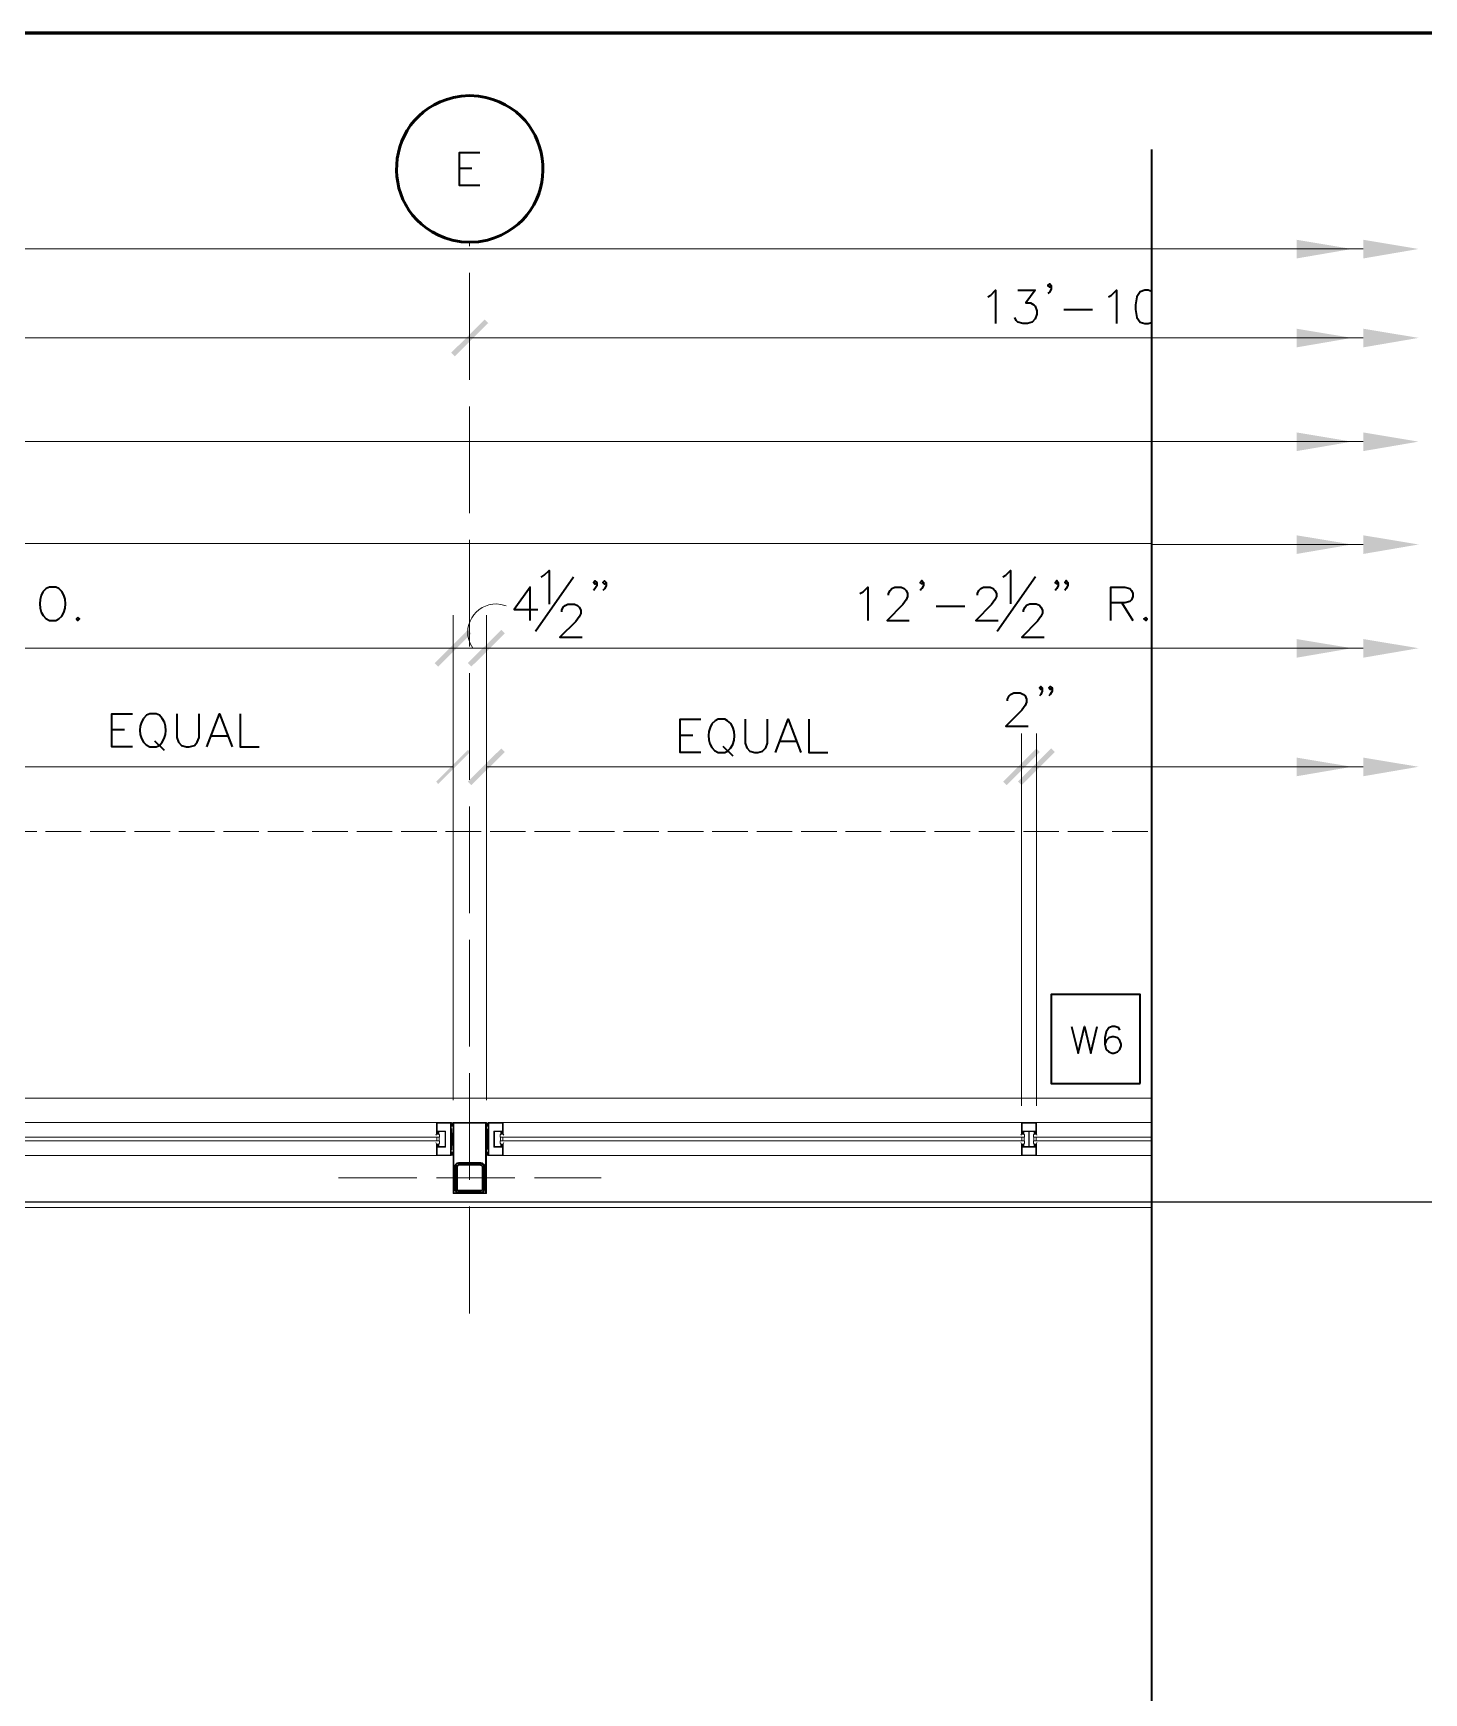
# Model space of a CAD drawing. Header units: inches. Extents: x 5 to 516, y -193 to 129.
# Drawn here: x 113.56 to 129.21, y 77.07 to 95.73 of the extents above; entities that cross this region are included whole.
import ezdxf

# ---------------------------------------------------------------- set-up
doc = ezdxf.new("R2010")
doc.units = ezdxf.units.IN
doc.header["$MEASUREMENT"] = 0
doc.linetypes.add('PDF_IMPORT', pattern=[1, 0.8, -0.2])
for name, color, linetype in [('Highlight', 210, 'Continuous'), ('PDF_Geometry', 7, 'Continuous'), ('PDF_Solid Fills', 7, 'Continuous')]:
    doc.layers.add(name, color=color, linetype=linetype)

msp = doc.modelspace()

# ---------------------------------------------------------------- hatches: boundary and pattern name
at = {"layer": 'PDF_Solid Fills', "transparency": 33554559}
for points in [[(118.306973, 92.0976772), (118.6836397, 92.4710105), (118.6436397, 92.5110105), (118.2669729, 92.1376755)], [(118.4536388, 89.0210048), (118.0803055, 88.6476715), (118.1203055, 88.6076715), (118.4936389, 88.9810065)], [(118.4936389, 88.6076731), (118.8703056, 88.9810081), (118.8303055, 89.0210065), (118.4536388, 88.6476731)], [(124.8503068, 87.687673), (124.4769734, 87.3143397), (124.5169734, 87.2743397), (124.8903068, 87.6476746)], [(125.0403059, 87.647673), (125.0169726, 87.6710064), (124.6569735, 87.3143421), (124.6836392, 87.287673)]]:
    msp.add_hatch(color=256, dxfattribs=at).paths.add_polyline_path(points)

# ---------------------------------------------------------------- linework, layer by layer
at = {"layer": 'Highlight'}
msp.add_line((27.0369615, 82.5876717), (132.0996854, 82.5876717), dxfattribs=at)
at = {"layer": 'PDF_Geometry', "lineweight": 60}
msp.add_lwpolyline([(144.7703083, 5.7343364), (144.7703083, 95.731007), (9.7736341, 95.731007), (9.7736341, 5.7343364)], dxfattribs=at)
at = {"layer": 'PDF_Geometry', "lineweight": 50}
for points in [[(118.3769714, 95.0243376), (118.473638, 95.0310043), (118.573638, 95.0243376)], [(118.6736381, 93.4043374), (118.573638, 93.3843374), (118.473638, 93.3810041), (118.3769714, 93.3843374), (118.2769714, 93.4043374)]]:
    msp.add_lwpolyline(points, dxfattribs=at)
at = {"layer": 'PDF_Geometry', "lineweight": 35}
for points in [[(118.5903059, 94.0176754), (118.3603059, 94.0176754), (118.3603059, 94.3910088), (118.5903059, 94.3910088)], [(126.1469734, 94.4243391), (126.1469734, 62.3443365), (126.9303068, 62.104336), (125.4369734, 61.871002), (126.1469734, 61.6876693), (126.1469734, 29.3210014)], [(118.3603059, 94.2143375), (118.5003059, 94.2143375)], [(124.3036386, 92.7676753), (124.336972, 92.784342), (124.3903053, 92.8410087), (124.3903053, 92.464342)], [(124.6403052, 92.8410057), (124.8369719, 92.8410057), (124.7303052, 92.6976723), (124.7836385, 92.6976723), (124.8203052, 92.6776723), (124.8369719, 92.6610057), (124.8569719, 92.6076723), (124.8569719, 92.5710057), (124.8369719, 92.5176723), (124.8036385, 92.4810057), (124.7503052, 92.464339), (124.6969719, 92.464339), (124.6403052, 92.4810057), (124.6236385, 92.5010057), (124.6069719, 92.534339)], [(125.0169735, 92.8943368), (125.0003069, 92.8743368), (124.9803069, 92.8943368), (125.0003069, 92.9110035), (125.0169735, 92.8943368), (125.0169735, 92.8576702), (125.0003069, 92.8210035), (124.9803069, 92.8043368)], [(125.6603062, 92.7676753), (125.6969728, 92.784342), (125.7503062, 92.8410087), (125.7503062, 92.464342)], [(126.0703065, 92.8410057), (126.0169731, 92.8210057), (125.9803065, 92.7676723), (125.9636398, 92.6776723), (125.9636398, 92.624339), (125.9803065, 92.534339), (126.0169731, 92.4810057), (126.0703065, 92.464339), (126.1069731, 92.464339), (126.1436398, 92.4776723)], [(126.1436402, 92.8276729), (126.1069735, 92.8410062), (126.0703069, 92.8410062)], [(125.1603061, 92.6243376), (125.4803061, 92.6243376)], [(119.2136385, 89.0043422), (119.6436385, 89.6176756)], [(119.2769727, 89.6143412), (119.3136393, 89.6343412), (119.3669727, 89.6876745), (119.3669727, 89.3110078)], [(124.4103061, 89.007672), (124.8403061, 89.6210054)], [(124.4736385, 89.617671), (124.5069719, 89.6343377), (124.5603052, 89.687671), (124.5603052, 89.3143376)], [(113.8536401, 89.484339), (113.8169734, 89.5010057), (113.7469734, 89.5010057), (113.7103068, 89.484339), (113.6736401, 89.4476723)], [(119.1536392, 89.124339), (119.1536392, 89.5010057), (118.9736392, 89.2510057), (119.2403059, 89.2510057)], [(119.9036393, 89.5543436), (119.8836393, 89.5343436), (119.8669726, 89.5543436), (119.8836393, 89.5710103), (119.9036393, 89.5543436), (119.9036393, 89.517677), (119.8836393, 89.4810103), (119.8669726, 89.4643436)], [(120.0103067, 89.5543436), (119.9903067, 89.5343436), (119.9736401, 89.5543436), (119.9903067, 89.5710103), (120.0103067, 89.5543436), (120.0103067, 89.517677), (119.9903067, 89.4810103), (119.9736401, 89.4643436)], [(122.8636395, 89.4310051), (122.9003061, 89.4476718), (122.9536395, 89.5010051), (122.9536395, 89.1276718)], [(123.1869732, 89.4110059), (123.1869732, 89.4310059), (123.2036399, 89.4643393), (123.2236399, 89.4843393), (123.2569732, 89.501006), (123.3303066, 89.501006), (123.3636399, 89.4843393), (123.3836399, 89.4643393), (123.4003066, 89.4310059), (123.4003066, 89.3943393), (123.3836399, 89.3576726), (123.3469733, 89.3043393), (123.1703066, 89.1276726), (123.4203066, 89.1276726)], [(123.5803076, 89.5543436), (123.5603076, 89.537677), (123.5436409, 89.5543436), (123.5603076, 89.5743436), (123.5803076, 89.5543436), (123.5803076, 89.5210103), (123.5603076, 89.4843436), (123.5436409, 89.4643436)], [(124.1869733, 89.4110059), (124.1869733, 89.4310059), (124.20364, 89.4643393), (124.22364, 89.4843393), (124.2569733, 89.501006), (124.3303067, 89.501006), (124.36364, 89.4843393), (124.38364, 89.4643393), (124.4003067, 89.4310059), (124.4003067, 89.3943393), (124.38364, 89.3576726), (124.3469733, 89.3043393), (124.1703067, 89.1276726), (124.4203067, 89.1276726)], [(125.0969737, 89.5543436), (125.080307, 89.537677), (125.060307, 89.5543436), (125.080307, 89.5743436), (125.0969737, 89.5543436), (125.0969737, 89.5210103), (125.080307, 89.4843436), (125.060307, 89.4643436)], [(125.2036394, 89.5543436), (125.1869727, 89.537677), (125.1703061, 89.5543436), (125.1869727, 89.5743436), (125.2036394, 89.5543436), (125.2036394, 89.5210103), (125.1869727, 89.4843436), (125.1703061, 89.4643436)], [(125.6869734, 89.1276739), (125.6869734, 89.5010073), (125.8469735, 89.5010073), (125.9003068, 89.4843406), (125.9203068, 89.4643406), (125.9369735, 89.4310073), (125.9369735, 89.3943406), (125.9203068, 89.357674), (125.9003068, 89.3410073), (125.8469735, 89.3243406), (125.6869734, 89.3243406)], [(119.5103067, 89.2243401), (119.5103067, 89.2410067), (119.5269734, 89.2776734), (119.5469734, 89.2943401), (119.5803067, 89.3110068), (119.65364, 89.3110068), (119.6869734, 89.2943401), (119.7069734, 89.2776734), (119.72364, 89.2410067), (119.72364, 89.2043401), (119.7069734, 89.1676734), (119.6703067, 89.1143401), (119.4903067, 88.9376734), (119.7403067, 88.9376734)], [(123.7236385, 89.2876742), (124.0436385, 89.2876742)], [(124.7036393, 89.2243401), (124.7036393, 89.2410067), (124.7236394, 89.2776734), (124.740306, 89.2976734), (124.7769727, 89.3143401), (124.8469727, 89.3143401), (124.8836394, 89.2976734), (124.900306, 89.2776734), (124.920306, 89.2410067), (124.920306, 89.2076734), (124.900306, 89.1710067), (124.8636394, 89.1176734), (124.6869727, 88.9376734), (124.9369727, 88.9376734)], [(125.8103068, 89.324336), (125.9369735, 89.1276693)], [(113.7469734, 89.1276723), (113.8169734, 89.1276723), (113.8536401, 89.144339)], [(124.5269731, 88.22434), (124.5269731, 88.2410067), (124.5436397, 88.2776733), (124.5603064, 88.29434), (124.5969731, 88.31434), (124.6669731, 88.31434), (124.7036398, 88.29434), (124.7236398, 88.2776733), (124.7403064, 88.2410067), (124.7403064, 88.2076733), (124.7236398, 88.1710067), (124.6869731, 88.1176733), (124.5069731, 87.9376733), (124.7569731, 87.9376733)], [(124.9169742, 88.3676709), (124.9003075, 88.3510042), (124.8836409, 88.3676709), (124.9003075, 88.3843376), (124.9169742, 88.3676709), (124.9169742, 88.3310042), (124.9003075, 88.2943376), (124.8836409, 88.2776709)], [(125.0269731, 88.3676709), (125.0069731, 88.3510042), (124.9903064, 88.3676709), (125.0069731, 88.3843376), (125.0269731, 88.3676709), (125.0269731, 88.3310042), (125.0069731, 88.2943376), (124.9903064, 88.2776709)], [(114.6803055, 87.7043408), (114.4469721, 87.7043408), (114.4469721, 88.0776741), (114.6803055, 88.0776741)], [(114.9836383, 88.0610058), (114.9469716, 88.0776725), (114.8769716, 88.0776725), (114.840305, 88.0610058), (114.8036383, 88.0243392)], [(115.1803062, 88.0776725), (115.1803062, 87.8110058), (115.1969729, 87.7576725), (115.2336395, 87.7210058), (115.2869729, 87.7043391), (115.3203062, 87.7043391), (115.3769729, 87.7210058), (115.4103062, 87.7576725), (115.4303062, 87.8110058), (115.4303062, 88.0776725)], [(115.5169728, 87.7043408), (115.6603061, 88.0776741), (115.8036395, 87.7043408)], [(115.8936377, 88.0776725), (115.8936377, 87.7043391), (116.106971, 87.7043391)], [(121.0736401, 87.6410066), (120.8436401, 87.6410066), (120.8436401, 88.0176733), (121.0736401, 88.0176733)], [(121.3769731, 87.9976749), (121.3436398, 88.0176749), (121.2703064, 88.0176749), (121.2369731, 87.9976749), (121.2003064, 87.9643416)], [(121.5736393, 88.0176749), (121.5736393, 87.7476749), (121.5936393, 87.6943416), (121.6269726, 87.6576749), (121.6836393, 87.6410082), (121.7169726, 87.6410082), (121.770306, 87.6576749), (121.8069727, 87.6943416), (121.8236393, 87.7476749), (121.8236393, 88.0176749)], [(121.9136408, 87.6410066), (122.0569741, 88.0176733), (122.2003074, 87.6410066)], [(122.2903057, 88.0176749), (122.2903057, 87.6410082), (122.503639, 87.6410082)], [(114.4469721, 87.9010096), (114.5903055, 87.9010096)], [(114.9303062, 87.7743413), (115.0369729, 87.6676746)], [(115.5703073, 87.8276725), (115.7503073, 87.8276725)], [(120.8436401, 87.8376755), (120.9869735, 87.8376755)], [(121.9669719, 87.7676749), (122.1469719, 87.7676749)], [(114.8769716, 87.7043391), (114.9469716, 87.7043391), (114.9836383, 87.7210058)], [(121.2703064, 87.6410082), (121.3436398, 87.6410082), (121.3769731, 87.6576749)], [(121.3236393, 87.714337), (121.4336393, 87.604337)], [(125.2469744, 84.5610028), (125.3203077, 84.2610028), (125.3903077, 84.5610028), (125.463641, 84.2610028), (125.533641, 84.5610028)], [(125.790306, 84.5176747), (125.7769726, 84.5443413), (125.7336393, 84.561008), (125.7036393, 84.561008), (125.6636393, 84.5443413), (125.6336393, 84.501008), (125.620306, 84.431008), (125.620306, 84.361008), (125.6336393, 84.301008), (125.6636393, 84.2743413), (125.7036393, 84.261008), (125.720306, 84.261008), (125.7636393, 84.2743413), (125.790306, 84.301008), (125.8036393, 84.3443413), (125.8036393, 84.361008), (125.790306, 84.401008), (125.7636393, 84.431008), (125.720306, 84.4443413), (125.7036393, 84.4443413), (125.6636393, 84.431008), (125.6336393, 84.401008), (125.620306, 84.361008)], [(118.3503047, 83.0243393), (118.3303047, 83.0176726), (118.313638, 83.0043393), (118.3069714, 82.981006), (118.3069714, 82.731006)], [(118.6003072, 83.0043393), (118.3503071, 83.0043393), (118.3369738, 82.9976726), (118.3303071, 82.981006), (118.3303071, 82.731006)], [(118.6403063, 82.9810076), (118.636973, 83.0043409), (118.6203063, 83.0176743), (118.6003063, 83.0243409), (118.3503063, 83.0243409)], [(118.6403047, 82.981006), (118.6403047, 82.731006), (118.6369714, 82.711006), (118.6203047, 82.6943393), (118.6003047, 82.691006)], [(118.6203055, 82.981006), (118.6203055, 82.731006), (118.6136389, 82.7176726), (118.6003055, 82.711006)], [(118.6003063, 83.0043418), (118.6136397, 82.9976751), (118.6203063, 82.9810084)], [(118.6003063, 82.6910076), (118.3503063, 82.6910076), (118.3303063, 82.6943409), (118.3136397, 82.7110076), (118.306973, 82.7310076)], [(118.6003063, 82.7110068), (118.3503063, 82.7110068), (118.336973, 82.7176734), (118.3303063, 82.7310068)]]:
    msp.add_lwpolyline(points, dxfattribs=at)
at = {"layer": 'PDF_Geometry', "linetype": 'PDF_IMPORT', "lineweight": 15, "ltscale": 1.5}
msp.add_lwpolyline([(118.473638, 81.3343384), (118.473638, 93.3810069)], dxfattribs=at)
at = {"layer": 'PDF_Geometry', "lineweight": 15}
for points in [[(25.8702947, 93.3043439), (126.1436385, 93.3043439)], [(128.5269734, 93.3043439), (126.1469732, 93.3043439)], [(127.7769733, 93.3043439), (126.3969732, 93.3043439)], [(105.8903037, 92.3043439), (118.473638, 92.3043439), (126.1436385, 92.3043439)], [(128.5269734, 92.3043439), (126.1469732, 92.3043439)], [(127.7769733, 92.3043439), (126.3969732, 92.3043439)], [(84.1202994, 91.1376771), (126.1436351, 91.1376771)], [(128.5269734, 91.1376771), (126.1469732, 91.1376771)], [(127.7769733, 91.1376771), (126.3969732, 91.1376771)], [(126.1436402, 89.9910027), (93.4969701, 89.9910027)], [(128.5269734, 89.9810065), (126.1469732, 89.9810065)], [(127.7769733, 89.9810065), (126.3969732, 89.9810065)], [(118.8836383, 89.291004), (118.8236383, 89.3076707)], [(118.2869722, 83.731006), (118.2869722, 89.1876732), (118.2869722, 83.731006), (118.2869722, 87.7310064)], [(118.6636405, 87.8543398), (118.6636405, 83.731006), (118.6636405, 89.1876732), (118.6636405, 83.731006)], [(118.480305, 88.8676707), (118.510305, 88.8143373)], [(118.2869722, 88.8143398), (106.0803045, 88.8143398)], [(118.6636405, 88.8143398), (118.2869738, 88.8143398)], [(126.1436402, 88.8143398), (118.6636397, 88.8143398)], [(128.5269734, 88.8143398), (126.1469732, 88.8143398)], [(127.7769733, 88.8143398), (126.3969732, 88.8143398)], [(124.8503068, 87.8543389), (124.8503068, 83.6676719), (124.8503068, 87.7310055)], [(117.9136404, 87.4810063), (112.2669734, 87.4810063)], [(118.2869722, 87.4810063), (117.9136388, 87.4810063)], [(124.3069735, 87.4810063), (124.6836402, 87.4810063), (118.6636396, 87.4810063)], [(124.6836402, 87.4810063), (124.8503068, 87.4810063), (125.2236402, 87.4810063)], [(126.1436402, 87.4810063), (124.8503067, 87.4810063)], [(128.5269734, 87.4810063), (126.1469732, 87.4810063)], [(127.7769733, 87.4810063), (126.3969732, 87.4810063)], [(93.4969702, 83.1076727), (93.4969702, 83.481006), (93.1203035, 83.481006), (93.1203035, 83.7543394), (126.1436385, 83.7543394)], [(112.2669725, 83.481006), (118.1003063, 83.481006)], [(118.1003063, 83.3476727), (118.1003063, 83.481006), (118.266973, 83.481006), (118.2736396, 83.4743393), (118.2803063, 83.4743393), (118.286973, 83.481006)], [(118.2036394, 83.3843399), (118.1069727, 83.3843399), (118.1069727, 83.4743399), (118.260306, 83.4743399)], [(118.2603066, 83.4743396), (118.2603066, 83.1143396), (118.1069732, 83.1143396), (118.1069732, 83.2043396)], [(118.2869722, 83.481006), (118.2869722, 83.1076727), (118.2803055, 83.1143393), (118.2736388, 83.1143393), (118.2669722, 83.1076727)], [(118.266973, 83.481006), (118.266973, 83.1076727)], [(118.266973, 83.4743396), (118.2736396, 83.467673), (118.2803063, 83.467673), (118.286973, 83.4743396)], [(118.266973, 83.4643366), (118.2736396, 83.45767), (118.2803063, 83.45767), (118.286973, 83.4643366)], [(118.266973, 83.4576702), (118.2736396, 83.4510036), (118.2803063, 83.4510036), (118.286973, 83.4576702)], [(118.286973, 83.1476743), (118.266973, 83.4410076), (118.286973, 83.4410076), (118.266973, 83.1476743)], [(118.8503064, 83.3476727), (118.8503064, 83.481006), (118.6836397, 83.481006), (118.676973, 83.4743393), (118.666973, 83.4743393), (118.6636397, 83.481006)], [(118.6836397, 83.4743396), (118.676973, 83.467673), (118.666973, 83.467673), (118.6636397, 83.4743396)], [(118.6836397, 83.4643366), (118.676973, 83.45767), (118.666973, 83.45767), (118.6636397, 83.4643366)], [(118.6836397, 83.4576702), (118.676973, 83.4510036), (118.666973, 83.4510036), (118.6636397, 83.4576702)], [(118.6636397, 83.1476743), (118.6836397, 83.4410076), (118.6636397, 83.4410076), (118.6836397, 83.1476743)], [(118.6636405, 83.481006), (118.6636405, 83.1076727), (118.6669738, 83.1143393), (118.6769738, 83.1143393), (118.6836405, 83.1076727)], [(118.6836397, 83.481006), (118.6836397, 83.1076727)], [(118.6903061, 83.4743396), (118.6903061, 83.1143396), (118.8436394, 83.1143396), (118.8436394, 83.2043396)], [(118.7469733, 83.3843399), (118.84364, 83.3843399), (118.84364, 83.4743399), (118.6903066, 83.4743399)], [(124.6836402, 83.481006), (118.8503064, 83.481006)], [(124.8503068, 83.3476727), (124.8503068, 83.481006), (124.6836402, 83.481006), (124.6836402, 83.3476727)], [(124.7703066, 83.3843399), (124.6903066, 83.3843399), (124.6903066, 83.4743399), (124.8436399, 83.4743399)], [(124.8436404, 83.4743396), (124.8436404, 83.3843396)], [(124.8503068, 83.481006), (126.1436403, 83.481006)], [(118.1303051, 83.2743393), (118.1303051, 83.3143393), (112.2369712, 83.3143393)], [(118.1303051, 83.274341), (112.2369712, 83.274341)], [(118.0936399, 83.3376751), (118.1003066, 83.3476751)], [(118.0936399, 83.2543418), (118.1003066, 83.2410084)], [(118.1003063, 83.3776735), (118.1203063, 83.3776735)], [(118.1036395, 83.3143393), (118.1036395, 83.2743393)], [(118.1069719, 83.3510068), (118.1269719, 83.3510068), (118.1269719, 83.3776735), (118.1969719, 83.3776735)], [(118.1069727, 83.3510038), (118.1069727, 83.3676705), (118.1136394, 83.3676705), (118.1136394, 83.3576705)], [(118.1203055, 83.3776735), (118.1203055, 83.3576735), (118.1136388, 83.3576735)], [(118.1336383, 83.3143383), (118.1336383, 83.3410049), (118.1269716, 83.3510049)], [(118.1336383, 83.2476754), (118.1269716, 83.2376754)], [(118.1336383, 83.274341), (118.1336383, 83.2476743)], [(118.1969724, 83.3776735), (118.1969724, 83.2110068)], [(118.2036388, 83.3843399), (118.2036388, 83.2043399)], [(118.7469738, 83.3843399), (118.7469738, 83.2043399)], [(118.8436391, 83.3510068), (118.8236391, 83.3510068), (118.8236391, 83.3776735), (118.7536391, 83.3776735)], [(118.7536402, 83.3776735), (118.7536402, 83.2110068)], [(118.8169727, 83.3143383), (118.8169727, 83.3410049), (118.8236394, 83.3510049)], [(118.8169727, 83.274341), (118.8169727, 83.2476743)], [(118.8169727, 83.2476754), (118.8236394, 83.2376754)], [(124.7136398, 83.3143393), (118.8203059, 83.3143393), (118.8203059, 83.2743393)], [(118.8203059, 83.274341), (124.7136398, 83.274341)], [(118.8503064, 83.3776735), (118.8303064, 83.3776735)], [(118.8303072, 83.3776735), (118.8303072, 83.3576735), (118.8369738, 83.3576735)], [(118.84364, 83.3510038), (118.84364, 83.3676705), (118.8369733, 83.3676705), (118.8369733, 83.3576705)], [(118.8469732, 83.3143393), (118.8469732, 83.2743393)], [(118.8569728, 83.3376751), (118.8503061, 83.3476751)], [(118.8569728, 83.2543418), (118.8503061, 83.2410084)], [(124.6769738, 83.3376751), (124.6836404, 83.3476751)], [(124.6769738, 83.2543418), (124.6836404, 83.2410084)], [(124.6836402, 83.3776735), (124.7036402, 83.3776735)], [(124.6869734, 83.3143393), (124.6869734, 83.2743393)], [(124.6903057, 83.3510068), (124.7103057, 83.3510068), (124.7103057, 83.3776735), (124.7636391, 83.3776735)], [(124.6903066, 83.3510038), (124.6903066, 83.3676705), (124.6969732, 83.3676705), (124.6969732, 83.3576705)], [(124.7036393, 83.3776735), (124.7036393, 83.3576735), (124.6969727, 83.3576735)], [(124.7169721, 83.3143383), (124.7169721, 83.3410049), (124.7103055, 83.3510049)], [(124.7169721, 83.2476754), (124.7103055, 83.2376754)], [(124.7136389, 83.3143393), (124.7136389, 83.2743393)], [(124.7169721, 83.274341), (124.7169721, 83.2476743)], [(124.7636403, 83.3776735), (124.7636403, 83.2110068)], [(124.8436404, 83.3843399), (124.7636404, 83.3843399)], [(124.8436396, 83.3510068), (124.8236396, 83.3510068), (124.8236396, 83.3776735), (124.7703062, 83.3776735)], [(124.7703067, 83.3776735), (124.7703067, 83.2110068)], [(124.8169732, 83.3143383), (124.8169732, 83.3410049), (124.8236398, 83.3510049)], [(124.8169732, 83.274341), (124.8169732, 83.2476743)], [(124.8169732, 83.2476754), (124.8236398, 83.2376754)], [(124.8203064, 83.3143393), (124.8203064, 83.2743393)], [(126.1436402, 83.3143393), (124.8203068, 83.3143393)], [(126.1436402, 83.274341), (124.8203068, 83.274341)], [(124.8503068, 83.3776735), (124.8303068, 83.3776735)], [(124.8303077, 83.3776735), (124.8303077, 83.3576735), (124.8369743, 83.3576735)], [(124.8436404, 83.3510038), (124.8436404, 83.3676705), (124.8369738, 83.3676705), (124.8369738, 83.3576705)], [(124.8469736, 83.3143393), (124.8469736, 83.2743393)], [(124.8569732, 83.3376751), (124.8503066, 83.3476751)], [(124.8569732, 83.2543418), (124.8503066, 83.2410084)], [(112.1003058, 83.1076743), (112.2669725, 83.1076743), (118.1003063, 83.1076743), (118.1003063, 83.2410076)], [(118.1003063, 83.2110068), (118.1203063, 83.2110068)], [(118.1003063, 83.1076743), (118.266973, 83.1076743)], [(118.1069724, 83.221006), (118.1136391, 83.221006), (118.1136391, 83.231006), (118.1203058, 83.231006), (118.1203058, 83.211006)], [(118.1069727, 83.2210098), (118.1069727, 83.2376765)], [(118.1069727, 83.2376724), (118.1269727, 83.2376724), (118.1269727, 83.2110057)], [(118.1069727, 83.2043404), (118.2036394, 83.2043404)], [(118.1269719, 83.2110068), (118.1969719, 83.2110068)], [(118.2869722, 83.1310033), (118.2803055, 83.1376699), (118.2736388, 83.1376699), (118.2669722, 83.1310033)], [(118.2869722, 83.1243369), (118.2803055, 83.1310035), (118.2736388, 83.1310035), (118.2669722, 83.1243369)], [(118.2869722, 83.1143407), (118.2803055, 83.1210073), (118.2736388, 83.1210073), (118.2669722, 83.1143407)], [(118.266973, 83.1476727), (118.286973, 83.1476727)], [(118.2869722, 83.1076743), (118.2869722, 83.1110076)], [(118.6836397, 83.1476727), (118.6636397, 83.1476727)], [(118.6636405, 83.1310033), (118.6669738, 83.1376699), (118.6769738, 83.1376699), (118.6836405, 83.1310033)], [(118.6636405, 83.1243369), (118.6669738, 83.1310035), (118.6769738, 83.1310035), (118.6836405, 83.1243369)], [(118.6636405, 83.1143407), (118.6669738, 83.1210073), (118.6769738, 83.1210073), (118.6836405, 83.1143407)], [(118.6636405, 83.1076743), (118.6636405, 83.1110076)], [(118.6836397, 83.1076743), (118.8503064, 83.1076743), (118.8503064, 83.2410076)], [(118.84364, 83.2043404), (118.7469733, 83.2043404)], [(118.8236391, 83.2110068), (118.7536391, 83.2110068)], [(118.84364, 83.2376724), (118.82364, 83.2376724), (118.82364, 83.2110057)], [(118.8503064, 83.2110068), (118.8303064, 83.2110068)], [(118.8436402, 83.221006), (118.8369736, 83.221006), (118.8369736, 83.231006), (118.8303069, 83.231006), (118.8303069, 83.211006)], [(118.84364, 83.2210098), (118.84364, 83.2376765)], [(118.8503064, 83.1076743), (124.6836402, 83.1076743), (124.6836402, 83.2410076)], [(124.6836402, 83.2110068), (124.7036402, 83.2110068)], [(124.6836402, 83.1076743), (124.8503068, 83.1076743), (126.1436403, 83.1076743)], [(124.6903063, 83.221006), (124.696973, 83.221006), (124.696973, 83.231006), (124.7036396, 83.231006), (124.7036396, 83.211006)], [(124.6903066, 83.2210098), (124.6903066, 83.2376765)], [(124.6903066, 83.2376724), (124.7103066, 83.2376724), (124.7103066, 83.2110057)], [(124.6903066, 83.2043404), (124.7703066, 83.2043404)], [(124.7636404, 83.2043404), (124.8436404, 83.2043404), (124.8436404, 83.1143404), (124.6903071, 83.1143404), (124.6903071, 83.2043404)], [(124.7103057, 83.2110068), (124.7636391, 83.2110068)], [(124.8236396, 83.2110068), (124.7703062, 83.2110068)], [(124.8436404, 83.2376724), (124.8236404, 83.2376724), (124.8236404, 83.2110057)], [(124.8503068, 83.2110068), (124.8303068, 83.2110068)], [(124.8436407, 83.221006), (124.836974, 83.221006), (124.836974, 83.231006), (124.8303074, 83.231006), (124.8303074, 83.211006)], [(124.8436404, 83.2210098), (124.8436404, 83.2376765)], [(124.8503068, 83.2410022), (124.8503068, 83.1076689)], [(93.5803052, 82.5243409), (126.1436419, 82.5243409)]]:
    msp.add_lwpolyline(points, dxfattribs=at)
for points in [[(118.473638, 92.6776772), (118.473638, 92.5543439)], [(124.6836402, 87.8543389), (124.6836402, 83.6676719)], [(118.6636405, 82.681006), (118.6636405, 83.481006), (118.2869738, 83.481006), (118.2869738, 82.681006)], [(118.6536392, 82.6910076), (118.6536392, 83.474341), (118.2969725, 83.474341), (118.2969725, 82.6910076)]]:
    msp.add_lwpolyline(points, close=True, dxfattribs=at)
at = {"layer": 'PDF_Geometry', "lineweight": 35}
for points in [[(114.0669706, 89.1610059), (114.0503039, 89.1443393), (114.0669706, 89.1276726), (114.0836373, 89.1443393)], [(126.0803078, 89.1610059), (126.0603078, 89.1443393), (126.0803078, 89.1276726), (126.0969744, 89.1443393)], [(126.0169736, 83.9210085), (126.0169736, 84.9210086), (125.0169735, 84.9210086), (125.0169735, 83.9210085)]]:
    msp.add_lwpolyline(points, close=True, dxfattribs=at)
at = {"layer": 'PDF_Geometry', "linetype": 'PDF_IMPORT', "lineweight": 15, "ltscale": 0.5}
for points in [[(93.7036369, 86.7543421), (126.1436395, 86.7543421)], [(126.1436402, 82.5876751), (93.5803052, 82.5876751)]]:
    msp.add_lwpolyline(points, dxfattribs=at)
at = {"layer": 'PDF_Geometry', "linetype": 'PDF_IMPORT', "lineweight": 15, "ltscale": 1.103333}
msp.add_lwpolyline([(116.9969737, 82.8576743), (119.9536398, 82.8576743)], dxfattribs=at)
at = {"layer": 'PDF_Geometry', "lineweight": 50}
for points in [[(118.2769714, 93.4043374), (117.3898602, 93.6455597), (117.4683046, 94.8917265), (118.3769714, 95.0243376)], [(118.573638, 95.0243376), (119.4820826, 94.8912819), (119.5608603, 93.6461152), (118.6736381, 93.4043374)]]:
    msp.add_open_spline(points, degree=3, dxfattribs=at)
at = {"layer": 'PDF_Geometry', "lineweight": 35}
for points in [[(113.6736401, 89.4476723), (113.6139179, 89.3516723), (113.6218068, 89.1672834), (113.7469734, 89.1276723)], [(113.8536401, 89.144339), (113.9521957, 89.2141168), (113.9501957, 89.4141168), (113.8536401, 89.484339)], [(114.8036383, 88.0243392), (114.7345827, 87.9259503), (114.7540272, 87.7488391), (114.8769716, 87.7043391)], [(114.9836383, 87.7210058), (115.0805828, 87.8051169), (115.0844161, 87.9763392), (114.9836383, 88.0610058)], [(121.2003064, 87.9643416), (121.1337509, 87.8633416), (121.1486397, 87.6915638), (121.2703064, 87.6410082)], [(121.3769731, 87.6576749), (121.4778064, 87.7285638), (121.4812509, 87.9299527), (121.3769731, 87.9976749)]]:
    msp.add_open_spline(points, degree=3, dxfattribs=at)
at = {"layer": 'PDF_Geometry', "lineweight": 15}
msp.add_open_spline([(118.8236383, 89.3076707), (118.5751939, 89.3490596), (118.3773605, 89.0988374), (118.480305, 88.8676707)], degree=3, dxfattribs=at)
at = {"layer": 'PDF_Solid Fills', "lineweight": 35, "transparency": 33554559}
for points in [[(127.7769733, 93.4076697), (128.4003067, 93.3043363), (127.7769733, 93.1976697)], [(128.5269734, 93.4076697), (129.1503068, 93.3043363), (128.5269734, 93.1976697)], [(118.3069714, 92.097672), (118.6436381, 92.5110054), (118.6836381, 92.4710054)], [(127.7769733, 92.4076696), (128.4003067, 92.3043363), (127.7769733, 92.1976696)], [(128.5269734, 92.4076696), (129.1503068, 92.3043363), (128.5269734, 92.1976696)], [(127.7769733, 91.2410028), (128.4003067, 91.1376695), (127.7769733, 91.0310028)], [(128.5269734, 91.2410028), (129.1503068, 91.1376695), (128.5269734, 91.0310028)], [(127.7769733, 90.0843391), (128.4003067, 89.9810057), (127.7769733, 89.874339)], [(128.5269734, 90.0843391), (129.1503068, 89.9810057), (128.5269734, 89.874339)], [(118.1203055, 88.6076747), (118.4536388, 89.0210081), (118.4936389, 88.9810081)], [(127.7769733, 88.9176723), (128.4003067, 88.814339), (127.7769733, 88.7076723)], [(128.5269734, 88.9176723), (129.1503068, 88.814339), (128.5269734, 88.7076723)], [(118.0969731, 87.3143397), (118.1203064, 87.287673), (118.4536398, 87.6710064)], [(118.1203055, 87.2876741), (118.4536388, 87.6710074), (118.4803055, 87.6476741)], [(118.8303072, 87.6876714), (118.4936405, 87.274338), (118.4536405, 87.314338)], [(118.8703055, 87.647673), (118.8303055, 87.687673), (118.4936389, 87.2743397)], [(125.0169735, 87.6876714), (124.6836402, 87.274338), (124.6436402, 87.314338)], [(125.0569719, 87.647673), (125.0169719, 87.687673), (124.6836385, 87.2743397)], [(127.7769733, 87.5843389), (128.4003067, 87.4810055), (127.7769733, 87.3743388)], [(128.5269734, 87.5843389), (129.1503068, 87.4810055), (128.5269734, 87.3743388)]]:
    msp.add_solid(points, dxfattribs=at)

doc.saveas('drawing.dxf')
